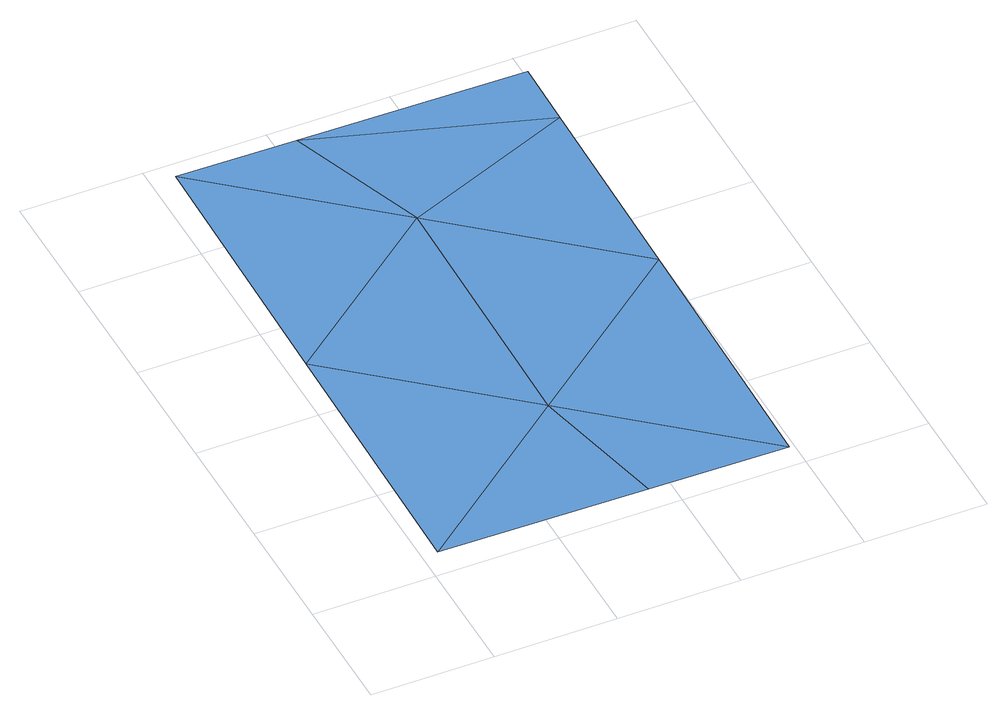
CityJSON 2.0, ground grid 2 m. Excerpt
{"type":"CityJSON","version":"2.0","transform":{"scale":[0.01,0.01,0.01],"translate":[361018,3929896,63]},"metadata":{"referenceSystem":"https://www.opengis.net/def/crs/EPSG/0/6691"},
"CityObjects":{
"waterbody1":{"type":"WaterBody","attributes":{"name":"9","class":"1140","function":"1","WaterBodyRiverFloodingRiskAttribute.description":"5","WaterBodyRiverFloodingRiskAttribute.rankOrg":"1","WaterBodyRiverFloodingRiskAttribute.adminType":"2","WaterBodyRiverFloodingRiskAttribute.scale":"L1"},"geometry":[{"type":"MultiSurface","lod":"1","boundaries":[[[0,1,2]],[[3,4,5]],[[6,7,5]],[[5,7,3]],[[8,5,9]],[[5,4,9]],[[10,9,4]],[[4,1,10]],[[4,2,1]],[[6,5,8]],[[3,2,4]]]}]}
},
"vertices":[
[607,964,15],[235,970,15],[605,851,15],[600,502,15],[320,737,15],[313,275,15],[366,43,15],[593,40,15],[26,48,15],[33,511,15],[40,973,15]
]}
